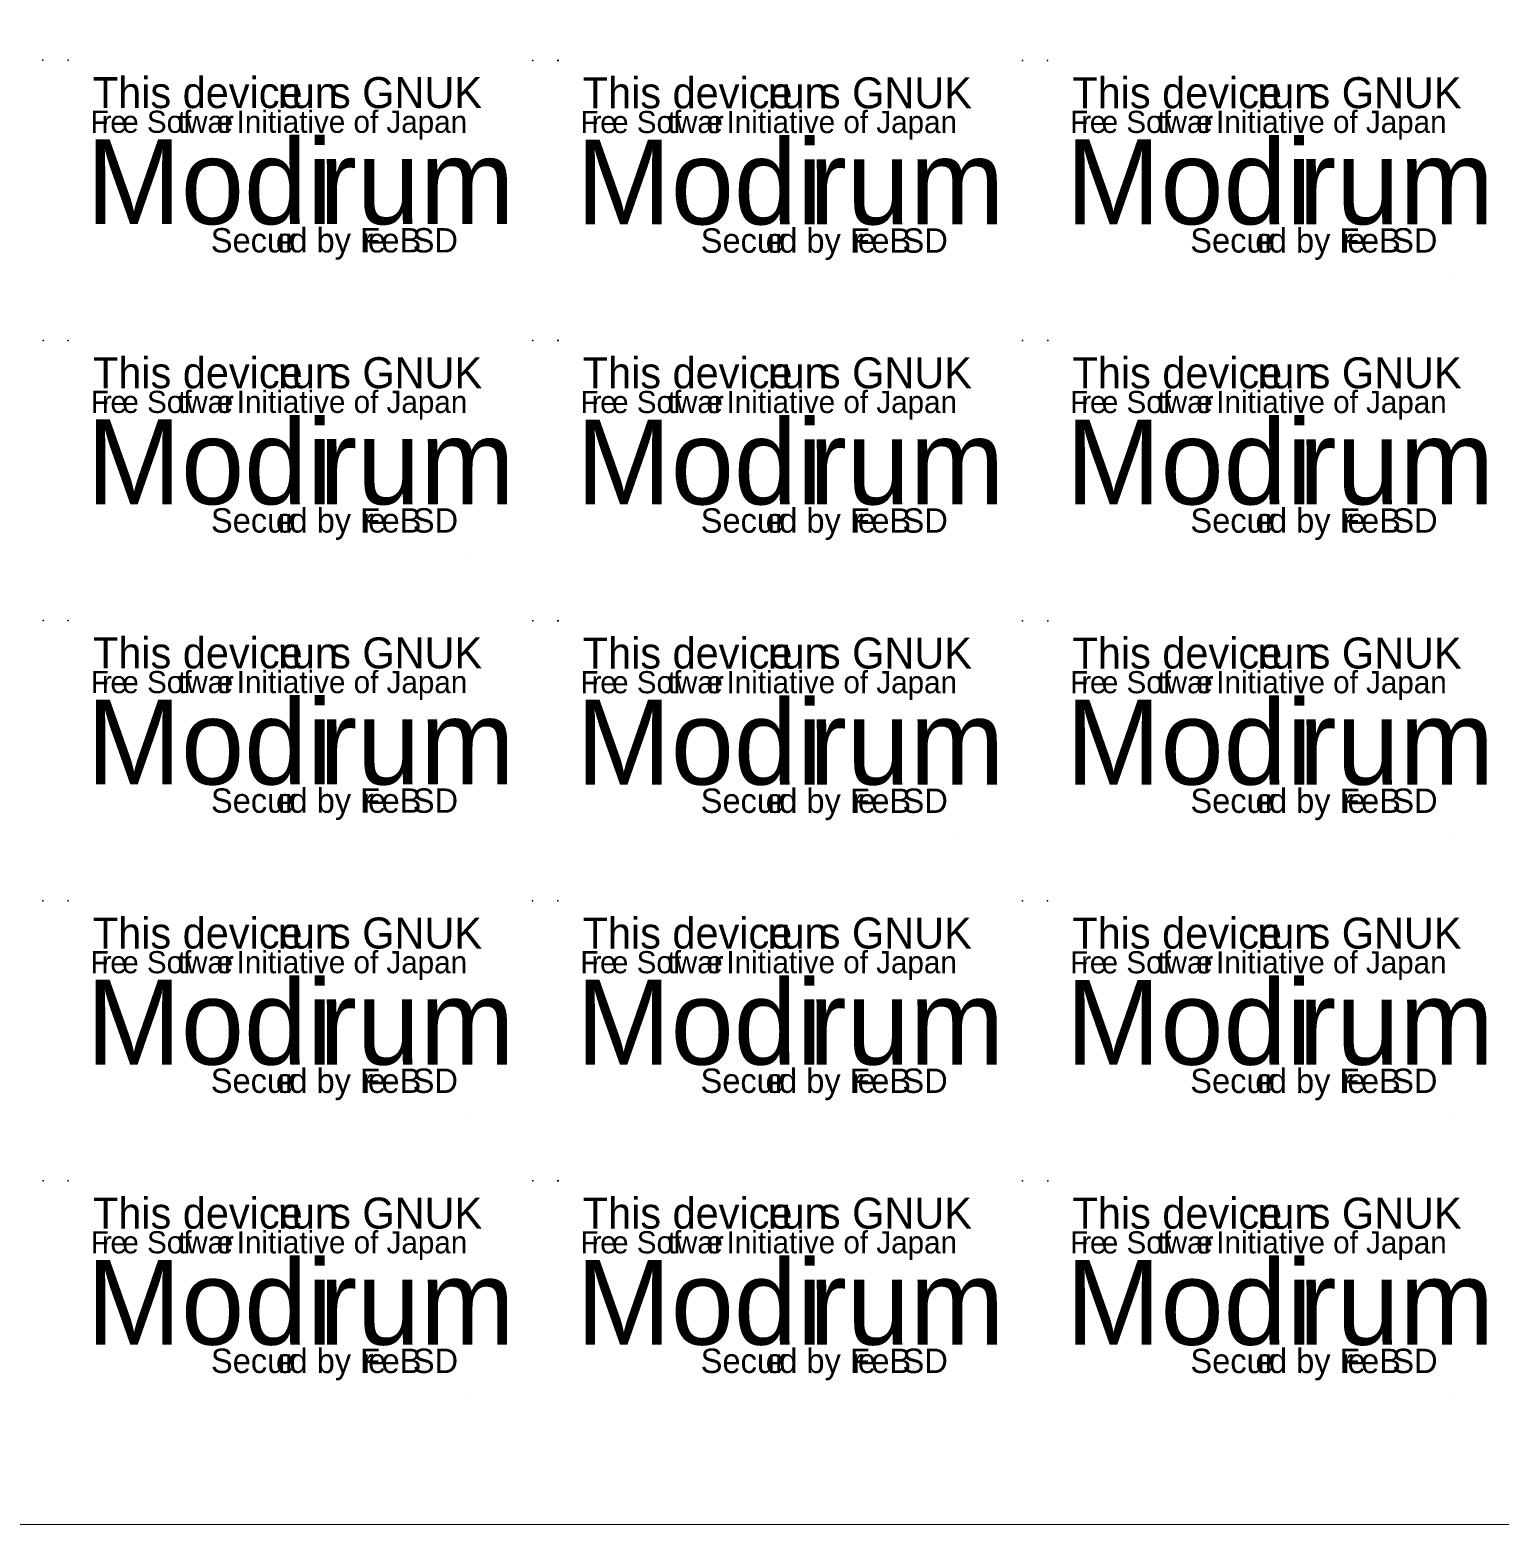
# Model space of a CAD drawing. Extents: x 2.8 to 52.6, y 3.8 to 33.1.
# Drawn here: x 27.86 to 42.25, y 3.81 to 18.45 of the extents above; entities that cross this region are included whole.
import ezdxf

# ---------------------------------------------------------------- set-up
doc = ezdxf.new("R2010")
doc.units = 0
doc.layers.get('0').update_dxf_attribs({"linetype": 'CONTINUOUS'})

msp = doc.modelspace()

# ---------------------------------------------------------------- linework, layer by layer
at = {"color": 0}
for points, const_width in [([(2.76839, 33.0951), (52.5942, 33.0951), (52.5942, 3.81342), (2.76839, 3.81342), (2.76839, 33.0951)], 0.00915), ([(27.9871, 18.1564), (27.9871, 18.1564), (27.9869, 18.1563), (27.9868, 18.1563), (27.9868, 18.1563), (27.9867, 18.1564), (27.9867, 18.1564), (27.9867, 18.1564), (27.9868, 18.1564), (27.9868, 18.1564), (27.9869, 18.1564), (27.9871, 18.1564), (27.9871, 18.1564)], 0.00217), ([(28.2342, 18.1564), (28.2342, 18.1564), (28.234, 18.1563), (28.234, 18.1563), (28.234, 18.1563), (28.234, 18.1564), (28.234, 18.1564), (28.234, 18.1564), (28.234, 18.1564), (28.234, 18.1564), (28.234, 18.1564), (28.2342, 18.1564), (28.2342, 18.1564)], 0.00219), ([(28.2342, 18.1564), (28.2342, 18.1564), (28.234, 18.1563), (28.234, 18.1563), (28.234, 18.1563), (28.234, 18.1564), (28.234, 18.1564), (28.234, 18.1564), (28.234, 18.1564), (28.234, 18.1564), (28.234, 18.1564), (28.2342, 18.1564), (28.2342, 18.1564)], 0.00219), ([(32.7869, 18.1543), (32.7869, 18.1543), (32.7867, 18.1542), (32.7867, 18.1542), (32.7865, 18.1542), (32.7864, 18.1543), (32.7864, 18.1543), (32.7864, 18.1543), (32.7865, 18.1543), (32.7867, 18.1543), (32.7867, 18.1543), (32.7869, 18.1543), (32.7869, 18.1543)], 0.00217), ([(33.034, 18.1543), (33.034, 18.1543), (33.0339, 18.1542), (33.0339, 18.1542), (33.0339, 18.1542), (33.0337, 18.1543), (33.0337, 18.1543), (33.0337, 18.1543), (33.0339, 18.1543), (33.0339, 18.1543), (33.0339, 18.1543), (33.034, 18.1543), (33.034, 18.1543)], 0.00219), ([(33.034, 18.1543), (33.034, 18.1543), (33.0339, 18.1542), (33.0339, 18.1542), (33.0339, 18.1542), (33.0337, 18.1543), (33.0337, 18.1543), (33.0337, 18.1543), (33.0339, 18.1543), (33.0339, 18.1543), (33.0339, 18.1543), (33.034, 18.1543), (33.034, 18.1543)], 0.00219), ([(37.5836, 18.1553), (37.5836, 18.1553), (37.5833, 18.1553), (37.5833, 18.1553), (37.5832, 18.1553), (37.5831, 18.1553), (37.5831, 18.1553), (37.5831, 18.1553), (37.5832, 18.1554), (37.5833, 18.1554), (37.5833, 18.1554), (37.5836, 18.1553), (37.5836, 18.1553)], 0.00217), ([(37.8306, 18.1553), (37.8306, 18.1553), (37.8306, 18.1551), (37.8306, 18.1551), (37.8306, 18.1551), (37.8304, 18.1553), (37.8304, 18.1553), (37.8304, 18.1553), (37.8306, 18.1554), (37.8306, 18.1554), (37.8306, 18.1554), (37.8306, 18.1553), (37.8306, 18.1553)], 0.00219), ([(37.8306, 18.1553), (37.8306, 18.1553), (37.8306, 18.1551), (37.8306, 18.1551), (37.8306, 18.1551), (37.8304, 18.1553), (37.8304, 18.1553), (37.8304, 18.1553), (37.8306, 18.1554), (37.8306, 18.1554), (37.8306, 18.1554), (37.8306, 18.1553), (37.8306, 18.1553)], 0.00219), ([(32.1701, 16.0275), (32.1701, 16.0276), (32.1706, 16.0281), (32.1707, 16.0281), (32.1708, 16.0281), (32.1711, 16.0276), (32.1711, 16.0275), (32.1711, 16.0274), (32.1708, 16.0269), (32.1707, 16.0269), (32.1706, 16.0269), (32.1701, 16.0274), (32.1701, 16.0275)], 0.00217), ([(36.97, 16.0254), (36.97, 16.0256), (36.9703, 16.026), (36.9704, 16.026), (36.9706, 16.026), (36.971, 16.0256), (36.971, 16.0254), (36.971, 16.0253), (36.9706, 16.0249), (36.9704, 16.0249), (36.9703, 16.0249), (36.97, 16.0253), (36.97, 16.0254)], 0.00217), ([(41.7667, 16.0264), (41.7667, 16.0265), (41.7669, 16.0269), (41.7671, 16.0269), (41.7672, 16.0269), (41.7676, 16.0265), (41.7676, 16.0264), (41.7676, 16.0263), (41.7672, 16.026), (41.7671, 16.026), (41.7669, 16.026), (41.7667, 16.0263), (41.7667, 16.0264)], 0.00217), ([(27.9887, 15.4126), (27.9887, 15.4126), (27.9885, 15.4126), (27.9885, 15.4126), (27.9883, 15.4126), (27.9882, 15.4126), (27.9882, 15.4126), (27.9882, 15.4126), (27.9883, 15.4128), (27.9885, 15.4128), (27.9885, 15.4128), (27.9887, 15.4126), (27.9887, 15.4126)], 0.00217), ([(28.2357, 15.4126), (28.2357, 15.4126), (28.2356, 15.4126), (28.2356, 15.4126), (28.2356, 15.4126), (28.2356, 15.4126), (28.2356, 15.4126), (28.2356, 15.4126), (28.2356, 15.4128), (28.2356, 15.4128), (28.2356, 15.4128), (28.2357, 15.4126), (28.2357, 15.4126)], 0.00219), ([(28.2357, 15.4126), (28.2357, 15.4126), (28.2356, 15.4126), (28.2356, 15.4126), (28.2356, 15.4126), (28.2356, 15.4126), (28.2356, 15.4126), (28.2356, 15.4126), (28.2356, 15.4128), (28.2356, 15.4128), (28.2356, 15.4128), (28.2357, 15.4126), (28.2357, 15.4126)], 0.00219), ([(32.7869, 15.4117), (32.7869, 15.4117), (32.7867, 15.4115), (32.7867, 15.4115), (32.7865, 15.4115), (32.7864, 15.4117), (32.7864, 15.4117), (32.7864, 15.4117), (32.7865, 15.4117), (32.7867, 15.4117), (32.7867, 15.4117), (32.7869, 15.4117), (32.7869, 15.4117)], 0.00217), ([(33.034, 15.4117), (33.034, 15.4117), (33.0339, 15.4115), (33.0339, 15.4115), (33.0339, 15.4115), (33.0337, 15.4117), (33.0337, 15.4117), (33.0337, 15.4117), (33.0339, 15.4117), (33.0339, 15.4117), (33.0339, 15.4117), (33.034, 15.4117), (33.034, 15.4117)], 0.00219), ([(33.034, 15.4117), (33.034, 15.4117), (33.0339, 15.4115), (33.0339, 15.4115), (33.0339, 15.4115), (33.0337, 15.4117), (33.0337, 15.4117), (33.0337, 15.4117), (33.0339, 15.4117), (33.0339, 15.4117), (33.0339, 15.4117), (33.034, 15.4117), (33.034, 15.4117)], 0.00219), ([(37.5851, 15.4117), (37.5851, 15.4117), (37.585, 15.4115), (37.5849, 15.4115), (37.5849, 15.4115), (37.5846, 15.4117), (37.5846, 15.4117), (37.5846, 15.4117), (37.5849, 15.4117), (37.5849, 15.4117), (37.585, 15.4117), (37.5851, 15.4117), (37.5851, 15.4117)], 0.00217), ([(37.8322, 15.4117), (37.8322, 15.4117), (37.8321, 15.4115), (37.8321, 15.4115), (37.8321, 15.4115), (37.8319, 15.4117), (37.8319, 15.4117), (37.8319, 15.4117), (37.8321, 15.4117), (37.8321, 15.4117), (37.8321, 15.4117), (37.8322, 15.4117), (37.8322, 15.4117)], 0.00219), ([(37.8322, 15.4117), (37.8322, 15.4117), (37.8321, 15.4115), (37.8321, 15.4115), (37.8321, 15.4115), (37.8319, 15.4117), (37.8319, 15.4117), (37.8319, 15.4117), (37.8321, 15.4117), (37.8321, 15.4117), (37.8321, 15.4117), (37.8322, 15.4117), (37.8322, 15.4117)], 0.00219), ([(32.1717, 13.2839), (32.1717, 13.284), (32.1721, 13.2843), (32.1722, 13.2843), (32.1724, 13.2843), (32.1728, 13.284), (32.1728, 13.2839), (32.1728, 13.2837), (32.1724, 13.2833), (32.1722, 13.2833), (32.1721, 13.2833), (32.1717, 13.2837), (32.1717, 13.2839)], 0.00217), ([(36.97, 13.2828), (36.97, 13.283), (36.9703, 13.2833), (36.9704, 13.2833), (36.9706, 13.2833), (36.971, 13.283), (36.971, 13.2828), (36.971, 13.2827), (36.9706, 13.2823), (36.9704, 13.2823), (36.9703, 13.2823), (36.97, 13.2827), (36.97, 13.2828)], 0.00217), ([(41.7682, 13.2828), (41.7682, 13.283), (41.7685, 13.2833), (41.7686, 13.2833), (41.7688, 13.2833), (41.7692, 13.283), (41.7692, 13.2828), (41.7692, 13.2827), (41.7688, 13.2823), (41.7686, 13.2823), (41.7685, 13.2823), (41.7682, 13.2827), (41.7682, 13.2828)], 0.00217), ([(27.9887, 12.6681), (27.9887, 12.6681), (27.9885, 12.668), (27.9885, 12.668), (27.9883, 12.668), (27.9882, 12.6681), (27.9882, 12.6681), (27.9882, 12.6681), (27.9883, 12.6682), (27.9885, 12.6682), (27.9885, 12.6682), (27.9887, 12.6681), (27.9887, 12.6681)], 0.00217), ([(28.2357, 12.6681), (28.2357, 12.6681), (28.2356, 12.668), (28.2356, 12.668), (28.2356, 12.668), (28.2356, 12.6681), (28.2356, 12.6681), (28.2356, 12.6681), (28.2356, 12.6682), (28.2356, 12.6682), (28.2356, 12.6682), (28.2357, 12.6681), (28.2357, 12.6681)], 0.00219), ([(28.2357, 12.6681), (28.2357, 12.6681), (28.2356, 12.668), (28.2356, 12.668), (28.2356, 12.668), (28.2356, 12.6681), (28.2356, 12.6681), (28.2356, 12.6681), (28.2356, 12.6682), (28.2356, 12.6682), (28.2356, 12.6682), (28.2357, 12.6681), (28.2357, 12.6681)], 0.00219), ([(32.7869, 12.6671), (32.7869, 12.6671), (32.7867, 12.667), (32.7867, 12.667), (32.7865, 12.667), (32.7864, 12.6671), (32.7864, 12.6671), (32.7864, 12.6671), (32.7865, 12.6672), (32.7867, 12.6672), (32.7867, 12.6672), (32.7869, 12.6671), (32.7869, 12.6671)], 0.00217), ([(33.034, 12.667), (33.034, 12.667), (33.0339, 12.6669), (33.0339, 12.6669), (33.0339, 12.6669), (33.0337, 12.667), (33.0337, 12.667), (33.0337, 12.667), (33.0339, 12.6672), (33.0339, 12.6672), (33.0339, 12.6672), (33.034, 12.667), (33.034, 12.667)], 0.00219), ([(33.034, 12.667), (33.034, 12.667), (33.0339, 12.6669), (33.0339, 12.6669), (33.0339, 12.6669), (33.0337, 12.667), (33.0337, 12.667), (33.0337, 12.667), (33.0339, 12.6672), (33.0339, 12.6672), (33.0339, 12.6672), (33.034, 12.667), (33.034, 12.667)], 0.00219), ([(37.5851, 12.6671), (37.5851, 12.6671), (37.585, 12.667), (37.5849, 12.667), (37.5849, 12.667), (37.5846, 12.6671), (37.5846, 12.6671), (37.5846, 12.6671), (37.5849, 12.6672), (37.5849, 12.6672), (37.585, 12.6672), (37.5851, 12.6671), (37.5851, 12.6671)], 0.00217), ([(37.8322, 12.667), (37.8322, 12.667), (37.8321, 12.6669), (37.8321, 12.6669), (37.8321, 12.6669), (37.8319, 12.667), (37.8319, 12.667), (37.8319, 12.667), (37.8321, 12.6672), (37.8321, 12.6672), (37.8321, 12.6672), (37.8322, 12.667), (37.8322, 12.667)], 0.00219), ([(37.8322, 12.667), (37.8322, 12.667), (37.8321, 12.6669), (37.8321, 12.6669), (37.8321, 12.6669), (37.8319, 12.667), (37.8319, 12.667), (37.8319, 12.667), (37.8321, 12.6672), (37.8321, 12.6672), (37.8321, 12.6672), (37.8322, 12.667), (37.8322, 12.667)], 0.00219), ([(32.1717, 10.5393), (32.1717, 10.5394), (32.1721, 10.5398), (32.1722, 10.5398), (32.1724, 10.5398), (32.1728, 10.5394), (32.1728, 10.5393), (32.1728, 10.5392), (32.1724, 10.5387), (32.1722, 10.5387), (32.1721, 10.5387), (32.1717, 10.5392), (32.1717, 10.5393)], 0.00217), ([(36.97, 10.5382), (36.97, 10.5384), (36.9703, 10.5387), (36.9704, 10.5387), (36.9706, 10.5387), (36.971, 10.5384), (36.971, 10.5382), (36.971, 10.5381), (36.9706, 10.5377), (36.9704, 10.5377), (36.9703, 10.5377), (36.97, 10.5381), (36.97, 10.5382)], 0.00217), ([(41.7682, 10.5382), (41.7682, 10.5384), (41.7685, 10.5387), (41.7686, 10.5387), (41.7688, 10.5387), (41.7692, 10.5384), (41.7692, 10.5382), (41.7692, 10.5381), (41.7688, 10.5377), (41.7686, 10.5377), (41.7685, 10.5377), (41.7682, 10.5381), (41.7682, 10.5382)], 0.00217), ([(27.9871, 9.92449), (27.9871, 9.92449), (27.9869, 9.92437), (27.9868, 9.92437), (27.9868, 9.92437), (27.9867, 9.92449), (27.9867, 9.92449), (27.9867, 9.92449), (27.9868, 9.92453), (27.9868, 9.92453), (27.9869, 9.92453), (27.9871, 9.92449), (27.9871, 9.92449)], 0.00217), ([(28.2342, 9.92449), (28.2342, 9.92449), (28.234, 9.92437), (28.234, 9.92437), (28.234, 9.92437), (28.234, 9.92449), (28.234, 9.92449), (28.234, 9.92449), (28.234, 9.92458), (28.234, 9.92458), (28.234, 9.92458), (28.2342, 9.92449), (28.2342, 9.92449)], 0.00219), ([(28.2342, 9.92449), (28.2342, 9.92449), (28.234, 9.92437), (28.234, 9.92437), (28.234, 9.92437), (28.234, 9.92449), (28.234, 9.92449), (28.234, 9.92449), (28.234, 9.92458), (28.234, 9.92458), (28.234, 9.92458), (28.2342, 9.92449), (28.2342, 9.92449)], 0.00219), ([(32.7854, 9.92449), (32.7854, 9.92449), (32.7851, 9.92437), (32.7851, 9.92437), (32.785, 9.92437), (32.7849, 9.92449), (32.7849, 9.92449), (32.7849, 9.92449), (32.785, 9.92453), (32.7851, 9.92453), (32.7851, 9.92453), (32.7854, 9.92449), (32.7854, 9.92449)], 0.00217), ([(33.0324, 9.92449), (33.0324, 9.92449), (33.0322, 9.92437), (33.0322, 9.92437), (33.0322, 9.92437), (33.0322, 9.92449), (33.0322, 9.92449), (33.0322, 9.92449), (33.0322, 9.92458), (33.0322, 9.92458), (33.0322, 9.92458), (33.0324, 9.92449), (33.0324, 9.92449)], 0.00219), ([(33.0324, 9.92449), (33.0324, 9.92449), (33.0322, 9.92437), (33.0322, 9.92437), (33.0322, 9.92437), (33.0322, 9.92449), (33.0322, 9.92449), (33.0322, 9.92449), (33.0322, 9.92458), (33.0322, 9.92458), (33.0322, 9.92458), (33.0324, 9.92449), (33.0324, 9.92449)], 0.00219), ([(37.5836, 9.92344), (37.5836, 9.92344), (37.5833, 9.92333), (37.5833, 9.92333), (37.5832, 9.92333), (37.5831, 9.92344), (37.5831, 9.92344), (37.5831, 9.92344), (37.5832, 9.9235), (37.5833, 9.9235), (37.5833, 9.9235), (37.5836, 9.92344), (37.5836, 9.92344)], 0.00217), ([(37.8306, 9.92339), (37.8306, 9.92339), (37.8306, 9.92329), (37.8306, 9.92329), (37.8306, 9.92329), (37.8304, 9.92339), (37.8304, 9.92339), (37.8304, 9.92339), (37.8306, 9.9235), (37.8306, 9.9235), (37.8306, 9.9235), (37.8306, 9.92339), (37.8306, 9.92339)], 0.00219), ([(37.8306, 9.92339), (37.8306, 9.92339), (37.8306, 9.92329), (37.8306, 9.92329), (37.8306, 9.92329), (37.8304, 9.92339), (37.8304, 9.92339), (37.8304, 9.92339), (37.8306, 9.9235), (37.8306, 9.9235), (37.8306, 9.9235), (37.8306, 9.92339), (37.8306, 9.92339)], 0.00219), ([(32.1701, 7.79562), (32.1701, 7.79579), (32.1706, 7.79611), (32.1707, 7.79611), (32.1708, 7.79611), (32.1711, 7.79579), (32.1711, 7.79562), (32.1711, 7.79551), (32.1708, 7.79508), (32.1707, 7.79508), (32.1706, 7.79508), (32.1701, 7.79551), (32.1701, 7.79562)], 0.00217), ([(36.9683, 7.79562), (36.9683, 7.79579), (36.9688, 7.79611), (36.9689, 7.79611), (36.969, 7.79611), (36.9694, 7.79579), (36.9694, 7.79562), (36.9694, 7.79551), (36.969, 7.79508), (36.9689, 7.79508), (36.9688, 7.79508), (36.9683, 7.79551), (36.9683, 7.79562)], 0.00217), ([(41.7667, 7.79454), (41.7667, 7.79471), (41.7669, 7.79508), (41.7671, 7.79508), (41.7672, 7.79508), (41.7676, 7.79471), (41.7676, 7.79454), (41.7676, 7.79443), (41.7672, 7.79406), (41.7671, 7.79406), (41.7669, 7.79406), (41.7667, 7.79443), (41.7667, 7.79454)], 0.00217), ([(27.9887, 7.18093), (27.9887, 7.18093), (27.9885, 7.18083), (27.9885, 7.18083), (27.9883, 7.18083), (27.9882, 7.18093), (27.9882, 7.18093), (27.9882, 7.18093), (27.9883, 7.18104), (27.9885, 7.18104), (27.9885, 7.18104), (27.9887, 7.18093), (27.9887, 7.18093)], 0.00217), ([(28.2357, 7.18093), (28.2357, 7.18093), (28.2356, 7.18083), (28.2356, 7.18083), (28.2356, 7.18083), (28.2356, 7.18093), (28.2356, 7.18093), (28.2356, 7.18093), (28.2356, 7.18104), (28.2356, 7.18104), (28.2356, 7.18104), (28.2357, 7.18093), (28.2357, 7.18093)], 0.00219), ([(28.2357, 7.18093), (28.2357, 7.18093), (28.2356, 7.18083), (28.2356, 7.18083), (28.2356, 7.18083), (28.2356, 7.18093), (28.2356, 7.18093), (28.2356, 7.18093), (28.2356, 7.18104), (28.2356, 7.18104), (28.2356, 7.18104), (28.2357, 7.18093), (28.2357, 7.18093)], 0.00219), ([(32.7869, 7.18093), (32.7869, 7.18093), (32.7867, 7.18083), (32.7867, 7.18083), (32.7865, 7.18083), (32.7864, 7.18093), (32.7864, 7.18093), (32.7864, 7.18093), (32.7865, 7.18104), (32.7867, 7.18104), (32.7867, 7.18104), (32.7869, 7.18093), (32.7869, 7.18093)], 0.00217), ([(33.034, 7.18093), (33.034, 7.18093), (33.0339, 7.18083), (33.0339, 7.18083), (33.0339, 7.18083), (33.0337, 7.18093), (33.0337, 7.18093), (33.0337, 7.18093), (33.0339, 7.18104), (33.0339, 7.18104), (33.0339, 7.18104), (33.034, 7.18093), (33.034, 7.18093)], 0.00219), ([(33.034, 7.18093), (33.034, 7.18093), (33.0339, 7.18083), (33.0339, 7.18083), (33.0339, 7.18083), (33.0337, 7.18093), (33.0337, 7.18093), (33.0337, 7.18093), (33.0339, 7.18104), (33.0339, 7.18104), (33.0339, 7.18104), (33.034, 7.18093), (33.034, 7.18093)], 0.00219), ([(37.5851, 7.1799), (37.5851, 7.1799), (37.585, 7.17979), (37.5849, 7.17979), (37.5849, 7.17979), (37.5846, 7.1799), (37.5846, 7.1799), (37.5846, 7.1799), (37.5849, 7.17996), (37.5849, 7.17996), (37.585, 7.17996), (37.5851, 7.1799), (37.5851, 7.1799)], 0.00217), ([(37.8322, 7.17985), (37.8322, 7.17985), (37.8321, 7.17979), (37.8321, 7.17979), (37.8321, 7.17979), (37.8319, 7.17985), (37.8319, 7.17985), (37.8319, 7.1799), (37.8321, 7.17996), (37.8321, 7.17996), (37.8321, 7.17996), (37.8322, 7.1799), (37.8322, 7.17985)], 0.00219), ([(37.8322, 7.17985), (37.8322, 7.17985), (37.8321, 7.17979), (37.8321, 7.17979), (37.8321, 7.17979), (37.8319, 7.17985), (37.8319, 7.17985), (37.8319, 7.1799), (37.8321, 7.17996), (37.8321, 7.17996), (37.8321, 7.17996), (37.8322, 7.1799), (37.8322, 7.17985)], 0.00219), ([(32.1717, 5.05208), (32.1717, 5.05225), (32.1721, 5.05257), (32.1722, 5.05257), (32.1724, 5.05257), (32.1728, 5.05225), (32.1728, 5.05208), (32.1728, 5.05197), (32.1724, 5.05154), (32.1722, 5.05154), (32.1721, 5.05154), (32.1717, 5.05197), (32.1717, 5.05208)], 0.00217), ([(36.97, 5.05208), (36.97, 5.05225), (36.9703, 5.05257), (36.9704, 5.05257), (36.9706, 5.05257), (36.971, 5.05225), (36.971, 5.05208), (36.971, 5.05197), (36.9706, 5.05154), (36.9704, 5.05154), (36.9703, 5.05154), (36.97, 5.05197), (36.97, 5.05208)], 0.00217), ([(41.7682, 5.05106), (41.7682, 5.05122), (41.7685, 5.05154), (41.7686, 5.05154), (41.7688, 5.05154), (41.7692, 5.05122), (41.7692, 5.05106), (41.7692, 5.05094), (41.7688, 5.05051), (41.7686, 5.05051), (41.7685, 5.05051), (41.7682, 5.05094), (41.7682, 5.05106)], 0.00217)]:
    msp.add_lwpolyline(points, close=True, dxfattribs=dict(at, const_width=const_width))
at = {"color": 7}
for points in [[(27.9871, 18.1564), (27.9871, 18.1564), (27.9869, 18.1563), (27.9868, 18.1563), (27.9868, 18.1563), (27.9867, 18.1564), (27.9867, 18.1564), (27.9867, 18.1564), (27.9868, 18.1564), (27.9868, 18.1564), (27.9869, 18.1564), (27.9871, 18.1564), (27.9871, 18.1564)], [(28.2342, 18.1564), (28.2342, 18.1564), (28.234, 18.1563), (28.234, 18.1563), (28.234, 18.1563), (28.234, 18.1564), (28.234, 18.1564), (28.234, 18.1564), (28.234, 18.1564), (28.234, 18.1564), (28.234, 18.1564), (28.2342, 18.1564), (28.2342, 18.1564)], [(28.2342, 18.1564), (28.2342, 18.1564), (28.234, 18.1563), (28.234, 18.1563), (28.234, 18.1563), (28.234, 18.1564), (28.234, 18.1564), (28.234, 18.1564), (28.234, 18.1564), (28.234, 18.1564), (28.234, 18.1564), (28.2342, 18.1564), (28.2342, 18.1564)], [(32.7869, 18.1543), (32.7869, 18.1543), (32.7867, 18.1542), (32.7867, 18.1542), (32.7865, 18.1542), (32.7864, 18.1543), (32.7864, 18.1543), (32.7864, 18.1543), (32.7865, 18.1543), (32.7867, 18.1543), (32.7867, 18.1543), (32.7869, 18.1543), (32.7869, 18.1543)], [(33.034, 18.1543), (33.034, 18.1543), (33.0339, 18.1542), (33.0339, 18.1542), (33.0339, 18.1542), (33.0337, 18.1543), (33.0337, 18.1543), (33.0337, 18.1543), (33.0339, 18.1543), (33.0339, 18.1543), (33.0339, 18.1543), (33.034, 18.1543), (33.034, 18.1543)], [(33.034, 18.1543), (33.034, 18.1543), (33.0339, 18.1542), (33.0339, 18.1542), (33.0339, 18.1542), (33.0337, 18.1543), (33.0337, 18.1543), (33.0337, 18.1543), (33.0339, 18.1543), (33.0339, 18.1543), (33.0339, 18.1543), (33.034, 18.1543), (33.034, 18.1543)], [(37.5836, 18.1553), (37.5836, 18.1553), (37.5833, 18.1553), (37.5833, 18.1553), (37.5832, 18.1553), (37.5831, 18.1553), (37.5831, 18.1553), (37.5831, 18.1553), (37.5832, 18.1554), (37.5833, 18.1554), (37.5833, 18.1554), (37.5836, 18.1553), (37.5836, 18.1553)], [(37.8306, 18.1553), (37.8306, 18.1553), (37.8306, 18.1551), (37.8306, 18.1551), (37.8306, 18.1551), (37.8304, 18.1553), (37.8304, 18.1553), (37.8304, 18.1553), (37.8306, 18.1554), (37.8306, 18.1554), (37.8306, 18.1554), (37.8306, 18.1553), (37.8306, 18.1553)], [(37.8306, 18.1553), (37.8306, 18.1553), (37.8306, 18.1551), (37.8306, 18.1551), (37.8306, 18.1551), (37.8304, 18.1553), (37.8304, 18.1553), (37.8304, 18.1553), (37.8306, 18.1554), (37.8306, 18.1554), (37.8306, 18.1554), (37.8306, 18.1553), (37.8306, 18.1553)], [(27.9887, 15.4126), (27.9887, 15.4126), (27.9885, 15.4126), (27.9885, 15.4126), (27.9883, 15.4126), (27.9882, 15.4126), (27.9882, 15.4126), (27.9882, 15.4126), (27.9883, 15.4128), (27.9885, 15.4128), (27.9885, 15.4128), (27.9887, 15.4126), (27.9887, 15.4126)], [(28.2357, 15.4126), (28.2357, 15.4126), (28.2356, 15.4126), (28.2356, 15.4126), (28.2356, 15.4126), (28.2356, 15.4126), (28.2356, 15.4126), (28.2356, 15.4126), (28.2356, 15.4128), (28.2356, 15.4128), (28.2356, 15.4128), (28.2357, 15.4126), (28.2357, 15.4126)], [(28.2357, 15.4126), (28.2357, 15.4126), (28.2356, 15.4126), (28.2356, 15.4126), (28.2356, 15.4126), (28.2356, 15.4126), (28.2356, 15.4126), (28.2356, 15.4126), (28.2356, 15.4128), (28.2356, 15.4128), (28.2356, 15.4128), (28.2357, 15.4126), (28.2357, 15.4126)], [(32.7869, 15.4117), (32.7869, 15.4117), (32.7867, 15.4115), (32.7867, 15.4115), (32.7865, 15.4115), (32.7864, 15.4117), (32.7864, 15.4117), (32.7864, 15.4117), (32.7865, 15.4117), (32.7867, 15.4117), (32.7867, 15.4117), (32.7869, 15.4117), (32.7869, 15.4117)], [(33.034, 15.4117), (33.034, 15.4117), (33.0339, 15.4115), (33.0339, 15.4115), (33.0339, 15.4115), (33.0337, 15.4117), (33.0337, 15.4117), (33.0337, 15.4117), (33.0339, 15.4117), (33.0339, 15.4117), (33.0339, 15.4117), (33.034, 15.4117), (33.034, 15.4117)], [(33.034, 15.4117), (33.034, 15.4117), (33.0339, 15.4115), (33.0339, 15.4115), (33.0339, 15.4115), (33.0337, 15.4117), (33.0337, 15.4117), (33.0337, 15.4117), (33.0339, 15.4117), (33.0339, 15.4117), (33.0339, 15.4117), (33.034, 15.4117), (33.034, 15.4117)], [(37.5851, 15.4117), (37.5851, 15.4117), (37.585, 15.4115), (37.5849, 15.4115), (37.5849, 15.4115), (37.5846, 15.4117), (37.5846, 15.4117), (37.5846, 15.4117), (37.5849, 15.4117), (37.5849, 15.4117), (37.585, 15.4117), (37.5851, 15.4117), (37.5851, 15.4117)], [(37.8322, 15.4117), (37.8322, 15.4117), (37.8321, 15.4115), (37.8321, 15.4115), (37.8321, 15.4115), (37.8319, 15.4117), (37.8319, 15.4117), (37.8319, 15.4117), (37.8321, 15.4117), (37.8321, 15.4117), (37.8321, 15.4117), (37.8322, 15.4117), (37.8322, 15.4117)], [(37.8322, 15.4117), (37.8322, 15.4117), (37.8321, 15.4115), (37.8321, 15.4115), (37.8321, 15.4115), (37.8319, 15.4117), (37.8319, 15.4117), (37.8319, 15.4117), (37.8321, 15.4117), (37.8321, 15.4117), (37.8321, 15.4117), (37.8322, 15.4117), (37.8322, 15.4117)], [(27.9887, 12.6681), (27.9887, 12.6681), (27.9885, 12.668), (27.9885, 12.668), (27.9883, 12.668), (27.9882, 12.6681), (27.9882, 12.6681), (27.9882, 12.6681), (27.9883, 12.6682), (27.9885, 12.6682), (27.9885, 12.6682), (27.9887, 12.6681), (27.9887, 12.6681)], [(28.2357, 12.6681), (28.2357, 12.6681), (28.2356, 12.668), (28.2356, 12.668), (28.2356, 12.668), (28.2356, 12.6681), (28.2356, 12.6681), (28.2356, 12.6681), (28.2356, 12.6682), (28.2356, 12.6682), (28.2356, 12.6682), (28.2357, 12.6681), (28.2357, 12.6681)], [(28.2357, 12.6681), (28.2357, 12.6681), (28.2356, 12.668), (28.2356, 12.668), (28.2356, 12.668), (28.2356, 12.6681), (28.2356, 12.6681), (28.2356, 12.6681), (28.2356, 12.6682), (28.2356, 12.6682), (28.2356, 12.6682), (28.2357, 12.6681), (28.2357, 12.6681)], [(32.7869, 12.6671), (32.7869, 12.6671), (32.7867, 12.667), (32.7867, 12.667), (32.7865, 12.667), (32.7864, 12.6671), (32.7864, 12.6671), (32.7864, 12.6671), (32.7865, 12.6672), (32.7867, 12.6672), (32.7867, 12.6672), (32.7869, 12.6671), (32.7869, 12.6671)], [(33.034, 12.667), (33.034, 12.667), (33.0339, 12.6669), (33.0339, 12.6669), (33.0339, 12.6669), (33.0337, 12.667), (33.0337, 12.667), (33.0337, 12.667), (33.0339, 12.6672), (33.0339, 12.6672), (33.0339, 12.6672), (33.034, 12.667), (33.034, 12.667)], [(33.034, 12.667), (33.034, 12.667), (33.0339, 12.6669), (33.0339, 12.6669), (33.0339, 12.6669), (33.0337, 12.667), (33.0337, 12.667), (33.0337, 12.667), (33.0339, 12.6672), (33.0339, 12.6672), (33.0339, 12.6672), (33.034, 12.667), (33.034, 12.667)], [(37.5851, 12.6671), (37.5851, 12.6671), (37.585, 12.667), (37.5849, 12.667), (37.5849, 12.667), (37.5846, 12.6671), (37.5846, 12.6671), (37.5846, 12.6671), (37.5849, 12.6672), (37.5849, 12.6672), (37.585, 12.6672), (37.5851, 12.6671), (37.5851, 12.6671)], [(37.8322, 12.667), (37.8322, 12.667), (37.8321, 12.6669), (37.8321, 12.6669), (37.8321, 12.6669), (37.8319, 12.667), (37.8319, 12.667), (37.8319, 12.667), (37.8321, 12.6672), (37.8321, 12.6672), (37.8321, 12.6672), (37.8322, 12.667), (37.8322, 12.667)], [(37.8322, 12.667), (37.8322, 12.667), (37.8321, 12.6669), (37.8321, 12.6669), (37.8321, 12.6669), (37.8319, 12.667), (37.8319, 12.667), (37.8319, 12.667), (37.8321, 12.6672), (37.8321, 12.6672), (37.8321, 12.6672), (37.8322, 12.667), (37.8322, 12.667)], [(27.9871, 9.92449), (27.9871, 9.92449), (27.9869, 9.92437), (27.9868, 9.92437), (27.9868, 9.92437), (27.9867, 9.92449), (27.9867, 9.92449), (27.9867, 9.92449), (27.9868, 9.92453), (27.9868, 9.92453), (27.9869, 9.92453), (27.9871, 9.92449), (27.9871, 9.92449)], [(28.2342, 9.92449), (28.2342, 9.92449), (28.234, 9.92437), (28.234, 9.92437), (28.234, 9.92437), (28.234, 9.92449), (28.234, 9.92449), (28.234, 9.92449), (28.234, 9.92458), (28.234, 9.92458), (28.234, 9.92458), (28.2342, 9.92449), (28.2342, 9.92449)], [(28.2342, 9.92449), (28.2342, 9.92449), (28.234, 9.92437), (28.234, 9.92437), (28.234, 9.92437), (28.234, 9.92449), (28.234, 9.92449), (28.234, 9.92449), (28.234, 9.92458), (28.234, 9.92458), (28.234, 9.92458), (28.2342, 9.92449), (28.2342, 9.92449)], [(32.7854, 9.92449), (32.7854, 9.92449), (32.7851, 9.92437), (32.7851, 9.92437), (32.785, 9.92437), (32.7849, 9.92449), (32.7849, 9.92449), (32.7849, 9.92449), (32.785, 9.92453), (32.7851, 9.92453), (32.7851, 9.92453), (32.7854, 9.92449), (32.7854, 9.92449)], [(33.0324, 9.92449), (33.0324, 9.92449), (33.0322, 9.92437), (33.0322, 9.92437), (33.0322, 9.92437), (33.0322, 9.92449), (33.0322, 9.92449), (33.0322, 9.92449), (33.0322, 9.92458), (33.0322, 9.92458), (33.0322, 9.92458), (33.0324, 9.92449), (33.0324, 9.92449)], [(33.0324, 9.92449), (33.0324, 9.92449), (33.0322, 9.92437), (33.0322, 9.92437), (33.0322, 9.92437), (33.0322, 9.92449), (33.0322, 9.92449), (33.0322, 9.92449), (33.0322, 9.92458), (33.0322, 9.92458), (33.0322, 9.92458), (33.0324, 9.92449), (33.0324, 9.92449)], [(37.5836, 9.92344), (37.5836, 9.92344), (37.5833, 9.92333), (37.5833, 9.92333), (37.5832, 9.92333), (37.5831, 9.92344), (37.5831, 9.92344), (37.5831, 9.92344), (37.5832, 9.9235), (37.5833, 9.9235), (37.5833, 9.9235), (37.5836, 9.92344), (37.5836, 9.92344)], [(37.8306, 9.92339), (37.8306, 9.92339), (37.8306, 9.92329), (37.8306, 9.92329), (37.8306, 9.92329), (37.8304, 9.92339), (37.8304, 9.92339), (37.8304, 9.92339), (37.8306, 9.9235), (37.8306, 9.9235), (37.8306, 9.9235), (37.8306, 9.92339), (37.8306, 9.92339)], [(37.8306, 9.92339), (37.8306, 9.92339), (37.8306, 9.92329), (37.8306, 9.92329), (37.8306, 9.92329), (37.8304, 9.92339), (37.8304, 9.92339), (37.8304, 9.92339), (37.8306, 9.9235), (37.8306, 9.9235), (37.8306, 9.9235), (37.8306, 9.92339), (37.8306, 9.92339)], [(27.9887, 7.18093), (27.9887, 7.18093), (27.9885, 7.18083), (27.9885, 7.18083), (27.9883, 7.18083), (27.9882, 7.18093), (27.9882, 7.18093), (27.9882, 7.18093), (27.9883, 7.18104), (27.9885, 7.18104), (27.9885, 7.18104), (27.9887, 7.18093), (27.9887, 7.18093)], [(28.2357, 7.18093), (28.2357, 7.18093), (28.2356, 7.18083), (28.2356, 7.18083), (28.2356, 7.18083), (28.2356, 7.18093), (28.2356, 7.18093), (28.2356, 7.18093), (28.2356, 7.18104), (28.2356, 7.18104), (28.2356, 7.18104), (28.2357, 7.18093), (28.2357, 7.18093)], [(28.2357, 7.18093), (28.2357, 7.18093), (28.2356, 7.18083), (28.2356, 7.18083), (28.2356, 7.18083), (28.2356, 7.18093), (28.2356, 7.18093), (28.2356, 7.18093), (28.2356, 7.18104), (28.2356, 7.18104), (28.2356, 7.18104), (28.2357, 7.18093), (28.2357, 7.18093)], [(32.7869, 7.18093), (32.7869, 7.18093), (32.7867, 7.18083), (32.7867, 7.18083), (32.7865, 7.18083), (32.7864, 7.18093), (32.7864, 7.18093), (32.7864, 7.18093), (32.7865, 7.18104), (32.7867, 7.18104), (32.7867, 7.18104), (32.7869, 7.18093), (32.7869, 7.18093)], [(33.034, 7.18093), (33.034, 7.18093), (33.0339, 7.18083), (33.0339, 7.18083), (33.0339, 7.18083), (33.0337, 7.18093), (33.0337, 7.18093), (33.0337, 7.18093), (33.0339, 7.18104), (33.0339, 7.18104), (33.0339, 7.18104), (33.034, 7.18093), (33.034, 7.18093)], [(33.034, 7.18093), (33.034, 7.18093), (33.0339, 7.18083), (33.0339, 7.18083), (33.0339, 7.18083), (33.0337, 7.18093), (33.0337, 7.18093), (33.0337, 7.18093), (33.0339, 7.18104), (33.0339, 7.18104), (33.0339, 7.18104), (33.034, 7.18093), (33.034, 7.18093)], [(37.5851, 7.1799), (37.5851, 7.1799), (37.585, 7.17979), (37.5849, 7.17979), (37.5849, 7.17979), (37.5846, 7.1799), (37.5846, 7.1799), (37.5846, 7.1799), (37.5849, 7.17996), (37.5849, 7.17996), (37.585, 7.17996), (37.5851, 7.1799), (37.5851, 7.1799)], [(37.8322, 7.17985), (37.8322, 7.17985), (37.8321, 7.17979), (37.8321, 7.17979), (37.8321, 7.17979), (37.8319, 7.17985), (37.8319, 7.17985), (37.8319, 7.1799), (37.8321, 7.17996), (37.8321, 7.17996), (37.8321, 7.17996), (37.8322, 7.1799), (37.8322, 7.17985)], [(37.8322, 7.17985), (37.8322, 7.17985), (37.8321, 7.17979), (37.8321, 7.17979), (37.8321, 7.17979), (37.8319, 7.17985), (37.8319, 7.17985), (37.8319, 7.1799), (37.8321, 7.17996), (37.8321, 7.17996), (37.8321, 7.17996), (37.8322, 7.1799), (37.8322, 7.17985)]]:
    msp.add_lwpolyline(points, close=True, dxfattribs=at)

# ---------------------------------------------------------------- texts
at = {"color": 0}
for s, height, p in [('This device ', 0.303822, (28.4763, 17.6883)), ('run', 0.303822, (30.2889, 17.6883)), ('s GNUK', 0.303822, (30.7997, 17.6883)), ('This device ', 0.303822, (33.2761, 17.6863)), ('run', 0.303822, (35.0886, 17.6863)), ('s GNUK', 0.303822, (35.5996, 17.6863)), ('This device ', 0.303822, (38.0728, 17.6872)), ('run', 0.303822, (39.8853, 17.6872)), ('s GNUK', 0.303822, (40.3963, 17.6872)), ('F', 0.21701, (28.4544, 17.4458)), ('r', 0.21701, (28.5639, 17.4458)), ('e', 0.21701, (28.6474, 17.4458)), ('e Sof', 0.217011, (28.7638, 17.4458)), ('twar', 0.217011, (29.3092, 17.4458)), ('e', 0.21701, (29.6876, 17.4458)), (' Initiative of Japan', 0.217011, (29.8042, 17.4458)), ('F', 0.21701, (33.2543, 17.4437)), ('r', 0.21701, (33.3636, 17.4437)), ('e', 0.21701, (33.4472, 17.4437)), ('e Sof', 0.217011, (33.5635, 17.4437)), ('twar', 0.217011, (34.1089, 17.4437)), ('e', 0.21701, (34.4875, 17.4437)), (' Initiative of Japan', 0.217011, (34.604, 17.4437)), ('F', 0.21701, (38.051, 17.4449)), ('r', 0.21701, (38.1603, 17.4449)), ('e', 0.21701, (38.2439, 17.4449)), ('e Sof', 0.217011, (38.3601, 17.4449)), ('twar', 0.217011, (38.9056, 17.4449)), ('e', 0.21701, (39.2842, 17.4449)), (' Initiative of Japan', 0.217011, (39.4007, 17.4449)), ('Modi', 0.830817, (28.414, 16.5517)), ('Modi', 0.830817, (33.2139, 16.5496)), ('Modi', 0.830817, (38.0106, 16.5506)), ('rum', 0.830817, (30.6935, 16.5517)), ('rum', 0.830817, (35.4932, 16.5496)), ('rum', 0.830817, (40.2899, 16.5506)), ('Secur', 0.238718, (29.6322, 16.274)), ('e', 0.23872, (30.269, 16.274)), ('d by F', 0.238718, (30.4018, 16.274)), ('r', 0.23872, (31.1183, 16.274)), ('e', 0.23872, (31.1713, 16.274)), ('eB', 0.238718, (31.3039, 16.274)), ('SD', 0.238718, (31.6101, 16.274)), ('Secur', 0.238718, (34.4319, 16.2719)), ('e', 0.23872, (35.0687, 16.2719)), ('d by F', 0.238718, (35.2015, 16.2719)), ('r', 0.23872, (35.9181, 16.2719)), ('e', 0.23872, (35.9711, 16.2719)), ('eB', 0.238718, (36.1036, 16.2719)), ('SD', 0.238718, (36.4099, 16.2719)), ('Secur', 0.238718, (39.2286, 16.2731)), ('e', 0.23872, (39.8654, 16.2731)), ('d by F', 0.238718, (39.9982, 16.2731)), ('r', 0.23872, (40.7147, 16.2731)), ('e', 0.23872, (40.7678, 16.2731)), ('eB', 0.238718, (40.9003, 16.2731)), ('SD', 0.238718, (41.2065, 16.2731)), ('This device ', 0.303822, (28.4779, 14.9446)), ('s GNUK', 0.303822, (30.8012, 14.9446)), ('This device ', 0.303822, (33.2761, 14.9436)), ('s GNUK', 0.303822, (35.5996, 14.9436)), ('This device ', 0.303822, (38.0743, 14.9436)), ('s GNUK', 0.303822, (40.3978, 14.9436)), ('run', 0.303822, (30.2904, 14.9446)), ('run', 0.303822, (35.0886, 14.9436)), ('run', 0.303822, (39.8868, 14.9436)), ('F', 0.21701, (28.456, 14.7022)), ('r', 0.21701, (28.5654, 14.7022)), ('e', 0.21701, (28.6489, 14.7022)), ('e Sof', 0.217011, (28.7653, 14.7022)), ('twar', 0.217011, (29.3107, 14.7022)), ('e', 0.21701, (29.6893, 14.7022)), (' Initiative of Japan', 0.217011, (29.8058, 14.7022)), ('F', 0.21701, (33.2543, 14.7012)), ('r', 0.21701, (33.3636, 14.7012)), ('e', 0.21701, (33.4472, 14.7012)), ('e Sof', 0.217011, (33.5635, 14.7012)), ('twar', 0.217011, (34.1089, 14.7012)), ('e', 0.21701, (34.4875, 14.7012)), (' Initiative of Japan', 0.217011, (34.604, 14.7012)), ('F', 0.21701, (38.0525, 14.7012)), ('r', 0.21701, (38.1618, 14.7012)), ('e', 0.21701, (38.2454, 14.7012)), ('e Sof', 0.217011, (38.3617, 14.7012)), ('twar', 0.217011, (38.9071, 14.7012)), ('e', 0.21701, (39.2857, 14.7012)), (' Initiative of Japan', 0.217011, (39.4022, 14.7012)), ('Modi', 0.830817, (28.4156, 13.808)), ('Modi', 0.830817, (33.2139, 13.8069)), ('Modi', 0.830817, (38.0121, 13.8069)), ('rum', 0.830817, (30.695, 13.808)), ('rum', 0.830817, (35.4932, 13.8069)), ('rum', 0.830817, (40.2915, 13.8069)), ('Secur', 0.238718, (29.6337, 13.5304)), ('d by F', 0.238718, (30.4033, 13.5304)), ('eB', 0.238718, (31.3054, 13.5304)), ('SD', 0.238718, (31.6117, 13.5304)), ('Secur', 0.238718, (34.4319, 13.5294)), ('d by F', 0.238718, (35.2015, 13.5294)), ('eB', 0.238718, (36.1036, 13.5294)), ('SD', 0.238718, (36.4099, 13.5294)), ('Secur', 0.238718, (39.2301, 13.5294)), ('d by F', 0.238718, (39.9997, 13.5294)), ('eB', 0.238718, (40.9018, 13.5294)), ('SD', 0.238718, (41.2082, 13.5294)), ('e', 0.23872, (30.2706, 13.5304)), ('r', 0.23872, (31.1199, 13.5304)), ('e', 0.23872, (31.1729, 13.5304)), ('e', 0.23872, (35.0687, 13.5294)), ('r', 0.23872, (35.9181, 13.5294)), ('e', 0.23872, (35.9711, 13.5294)), ('e', 0.23872, (39.8669, 13.5294)), ('r', 0.23872, (40.7163, 13.5294)), ('e', 0.23872, (40.7693, 13.5294)), ('This device ', 0.303822, (28.4779, 12.2001)), ('s GNUK', 0.303822, (30.8012, 12.2001)), ('This device ', 0.303822, (33.2761, 12.199)), ('s GNUK', 0.303822, (35.5996, 12.199)), ('This device ', 0.303822, (38.0743, 12.199)), ('s GNUK', 0.303822, (40.3978, 12.199)), ('run', 0.303822, (30.2904, 12.2001)), ('run', 0.303822, (35.0886, 12.199)), ('run', 0.303822, (39.8868, 12.199)), ('F', 0.21701, (28.456, 11.9577)), ('e Sof', 0.217011, (28.7653, 11.9577)), ('twar', 0.217011, (29.3107, 11.9577)), (' Initiative of Japan', 0.217011, (29.8058, 11.9577)), ('F', 0.21701, (33.2543, 11.9566)), ('e Sof', 0.217011, (33.5635, 11.9566)), ('twar', 0.217011, (34.1089, 11.9566)), (' Initiative of Japan', 0.217011, (34.604, 11.9566)), ('F', 0.21701, (38.0525, 11.9566)), ('e Sof', 0.217011, (38.3617, 11.9566)), ('twar', 0.217011, (38.9071, 11.9566)), (' Initiative of Japan', 0.217011, (39.4022, 11.9566)), ('r', 0.21701, (28.5654, 11.9577)), ('e', 0.21701, (28.6489, 11.9577)), ('e', 0.21701, (29.6893, 11.9577)), ('r', 0.21701, (33.3636, 11.9566)), ('e', 0.21701, (33.4472, 11.9566)), ('e', 0.21701, (34.4875, 11.9566)), ('r', 0.21701, (38.1618, 11.9566)), ('e', 0.21701, (38.2454, 11.9566)), ('e', 0.21701, (39.2857, 11.9566)), ('Modi', 0.830817, (28.4156, 11.0634)), ('Modi', 0.830817, (33.2139, 11.0623)), ('Modi', 0.830817, (38.0121, 11.0623)), ('rum', 0.830817, (30.695, 11.0634)), ('rum', 0.830817, (35.4932, 11.0623)), ('rum', 0.830817, (40.2915, 11.0623)), ('Secur', 0.238718, (29.6337, 10.7858)), ('d by F', 0.238718, (30.4033, 10.7858)), ('eB', 0.238718, (31.3054, 10.7858)), ('SD', 0.238718, (31.6117, 10.7858)), ('Secur', 0.238718, (34.4319, 10.7848)), ('d by F', 0.238718, (35.2015, 10.7848)), ('eB', 0.238718, (36.1036, 10.7848)), ('SD', 0.238718, (36.4099, 10.7848)), ('Secur', 0.238718, (39.2301, 10.7848)), ('d by F', 0.238718, (39.9997, 10.7848)), ('eB', 0.238718, (40.9018, 10.7848)), ('SD', 0.238718, (41.2082, 10.7848)), ('e', 0.23872, (30.2706, 10.7858)), ('r', 0.23872, (31.1199, 10.7858)), ('e', 0.23872, (31.1729, 10.7858)), ('e', 0.23872, (35.0687, 10.7848)), ('r', 0.23872, (35.9181, 10.7848)), ('e', 0.23872, (35.9711, 10.7848)), ('e', 0.23872, (39.8669, 10.7848)), ('r', 0.23872, (40.7163, 10.7848)), ('e', 0.23872, (40.7693, 10.7848)), ('This device ', 0.303822, (28.4763, 9.45642)), ('run', 0.303822, (30.2889, 9.45642)), ('s GNUK', 0.303822, (30.7997, 9.45642)), ('This device ', 0.303822, (33.2746, 9.45642)), ('run', 0.303822, (35.0871, 9.45642)), ('s GNUK', 0.303822, (35.5979, 9.45642)), ('This device ', 0.303822, (38.0728, 9.45537)), ('run', 0.303822, (39.8853, 9.45537)), ('s GNUK', 0.303822, (40.3963, 9.45537)), ('F', 0.21701, (28.4544, 9.21401)), ('r', 0.21701, (28.5639, 9.21401)), ('e', 0.21701, (28.6474, 9.21401)), ('e Sof', 0.217011, (28.7638, 9.21401)), ('twar', 0.217011, (29.3092, 9.21401)), ('e', 0.21701, (29.6876, 9.21401)), (' Initiative of Japan', 0.217011, (29.8042, 9.21401)), ('F', 0.21701, (33.2526, 9.21401)), ('r', 0.21701, (33.3621, 9.21401)), ('e', 0.21701, (33.4456, 9.21401)), ('e Sof', 0.217011, (33.5619, 9.21401)), ('twar', 0.217011, (34.1074, 9.21401)), ('e', 0.21701, (34.486, 9.21401)), (' Initiative of Japan', 0.217011, (34.6025, 9.21401)), ('F', 0.21701, (38.051, 9.21297)), ('r', 0.21701, (38.1603, 9.21297)), ('e', 0.21701, (38.2439, 9.21297)), ('e Sof', 0.217011, (38.3601, 9.21297)), ('twar', 0.217011, (38.9056, 9.21297)), ('e', 0.21701, (39.2842, 9.21297)), (' Initiative of Japan', 0.217011, (39.4007, 9.21297)), ('Modi', 0.830817, (28.414, 8.31972)), ('Modi', 0.830817, (33.2122, 8.31972)), ('Modi', 0.830817, (38.0106, 8.31868)), ('rum', 0.830817, (30.6935, 8.31972)), ('rum', 0.830817, (35.4917, 8.31972)), ('rum', 0.830817, (40.2899, 8.31868)), ('Secur', 0.238718, (29.6322, 8.04218)), ('e', 0.23872, (30.269, 8.04218)), ('d by F', 0.238718, (30.4018, 8.04218)), ('r', 0.23872, (31.1183, 8.04218)), ('e', 0.23872, (31.1713, 8.04218)), ('eB', 0.238718, (31.3039, 8.04218)), ('SD', 0.238718, (31.6101, 8.04218)), ('Secur', 0.238718, (34.4304, 8.04218)), ('e', 0.23872, (35.0672, 8.04218)), ('d by F', 0.238718, (35.2, 8.04218)), ('r', 0.23872, (35.9165, 8.04218)), ('e', 0.23872, (35.9696, 8.04218)), ('eB', 0.238718, (36.1021, 8.04218)), ('SD', 0.238718, (36.4083, 8.04218)), ('Secur', 0.238718, (39.2286, 8.04114)), ('e', 0.23872, (39.8654, 8.04114)), ('d by F', 0.238718, (39.9982, 8.04114)), ('r', 0.23872, (40.7147, 8.04114)), ('e', 0.23872, (40.7678, 8.04114)), ('eB', 0.238718, (40.9003, 8.04114)), ('SD', 0.238718, (41.2065, 8.04114)), ('This device ', 0.303822, (28.4779, 6.71287)), ('This device ', 0.303822, (33.2761, 6.71287)), ('This device ', 0.303822, (38.0743, 6.71183)), ('run', 0.303822, (30.2904, 6.71287)), ('s GNUK', 0.303822, (30.8012, 6.71287)), ('run', 0.303822, (35.0886, 6.71287)), ('s GNUK', 0.303822, (35.5996, 6.71287)), ('run', 0.303822, (39.8868, 6.71183)), ('s GNUK', 0.303822, (40.3978, 6.71183)), ('F', 0.21701, (28.456, 6.47047)), ('r', 0.21701, (28.5654, 6.47047)), ('e', 0.21701, (28.6489, 6.47047)), ('e Sof', 0.217011, (28.7653, 6.47047)), ('twar', 0.217011, (29.3107, 6.47047)), ('e', 0.21701, (29.6893, 6.47047)), (' Initiative of Japan', 0.217011, (29.8058, 6.47047)), ('F', 0.21701, (33.2543, 6.47047)), ('r', 0.21701, (33.3636, 6.47047)), ('e', 0.21701, (33.4472, 6.47047)), ('e Sof', 0.217011, (33.5635, 6.47047)), ('twar', 0.217011, (34.1089, 6.47047)), ('e', 0.21701, (34.4875, 6.47047)), (' Initiative of Japan', 0.217011, (34.604, 6.47047)), ('F', 0.21701, (38.0525, 6.46943)), ('r', 0.21701, (38.1618, 6.46943)), ('e', 0.21701, (38.2454, 6.46943)), ('e Sof', 0.217011, (38.3617, 6.46943)), ('twar', 0.217011, (38.9071, 6.46943)), ('e', 0.21701, (39.2857, 6.46943)), (' Initiative of Japan', 0.217011, (39.4022, 6.46943)), ('Modi', 0.830817, (28.4156, 5.57618)), ('Modi', 0.830817, (33.2139, 5.57618)), ('Modi', 0.830817, (38.0121, 5.57514)), ('rum', 0.830817, (30.695, 5.57618)), ('rum', 0.830817, (35.4932, 5.57618)), ('rum', 0.830817, (40.2915, 5.57514)), ('Secur', 0.238718, (29.6337, 5.29864)), ('e', 0.23872, (30.2706, 5.29864)), ('d by F', 0.238718, (30.4033, 5.29864)), ('r', 0.23872, (31.1199, 5.29864)), ('e', 0.23872, (31.1729, 5.29864)), ('eB', 0.238718, (31.3054, 5.29864)), ('SD', 0.238718, (31.6117, 5.29864)), ('Secur', 0.238718, (34.4319, 5.29864)), ('e', 0.23872, (35.0687, 5.29864)), ('d by F', 0.238718, (35.2015, 5.29864)), ('r', 0.23872, (35.9181, 5.29864)), ('e', 0.23872, (35.9711, 5.29864)), ('eB', 0.238718, (36.1036, 5.29864)), ('SD', 0.238718, (36.4099, 5.29864)), ('Secur', 0.238718, (39.2301, 5.2976)), ('e', 0.23872, (39.8669, 5.2976)), ('d by F', 0.238718, (39.9997, 5.2976)), ('r', 0.23872, (40.7163, 5.2976)), ('e', 0.23872, (40.7693, 5.2976)), ('eB', 0.238718, (40.9018, 5.2976)), ('SD', 0.238718, (41.2082, 5.2976))]:
    msp.add_text(s, height=height, dxfattribs=at).set_placement(p)

doc.saveas('drawing.dxf')
